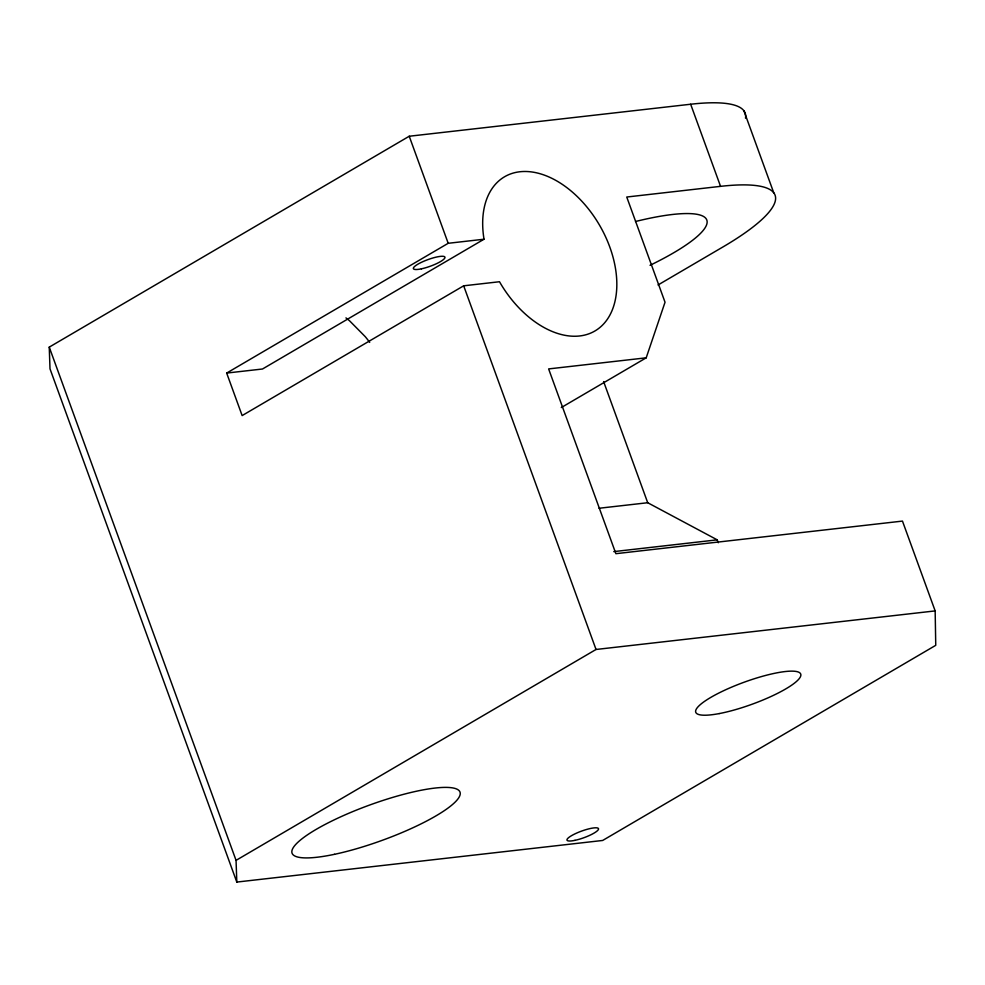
<?xml version="1.0" encoding="UTF-8"?>
<svg xmlns="http://www.w3.org/2000/svg" width="985" height="985" viewBox="0 0 985 985"><rect width="100%" height="100%" fill="white"/><g stroke="black" fill="none" stroke-linecap="round" stroke-linejoin="round"><path stroke-width="1.48" d="M561.29 407.556L646.197 357.826L665.035 302.235L626.743 197.025L720.552 186.35A195.51 40.976 -20 0 1 722.658 247.124L658.042 284.973M646.197 357.826L548.633 368.919L615.884 553.681L902.469 521.09L935.159 610.909L935.75 645.323L602.66 840.464L236.806 882.067L50.001 368.833L49.25 347.126L409.231 136.238L690.657 104.238A195.51 40.976 -20 0 1 745.497 118.175M226.673 373.069L448.2 243.295L484.017 239.22A89.376 57.45 59.6 0 1 559.702 182.693A89.376 57.45 59.6 0 1 608.668 317.232A89.376 57.45 59.6 0 1 499.493 281.735L463.676 285.81L242.138 415.584L226.673 373.069L262.49 369.006L484.017 239.22M236.806 882.067L236.055 860.361L596.036 649.472L935.159 610.909M599.028 508.26L647.711 502.732L717.215 539.842L718.262 542.735M613.766 551.612L717.215 539.842M743.909 110.788L773.791 192.9M690.657 104.238L720.552 186.35M603.62 381.589L647.711 502.732M409.231 136.238L448.2 243.295M463.676 285.81L596.036 649.472M49.25 347.126L236.055 860.361M635.522 221.502A122.891 25.758 -20 0 1 706.848 220.172A122.891 25.758 -20 0 1 650.038 265.297M345.957 317.896A89.376 57.45 59.6 0 1 349.527 320.765L365.263 336.685A89.376 57.45 59.6 0 1 369.695 342.361M719.21 713.583A55.862 11.709 -20 0 0 800.78 675.747A55.862 11.709 -20 0 0 724.714 690.202A55.862 11.709 -20 0 0 719.21 713.583M574.969 840.34A16.757 3.509 -20 0 0 598.548 828.914A16.757 3.509 -20 0 0 574.747 833.963A16.757 3.509 -20 0 0 574.969 840.34M421.408 268.831A16.757 3.509 -20 0 0 444.986 257.393A16.757 3.509 -20 0 0 421.186 262.441A16.757 3.509 -20 0 0 421.408 268.831M334.494 854.315A89.376 18.74 -20 0 0 460.241 793.356A89.376 18.74 -20 0 0 333.312 820.296A89.376 18.74 -20 0 0 334.494 854.315"/></g></svg>
